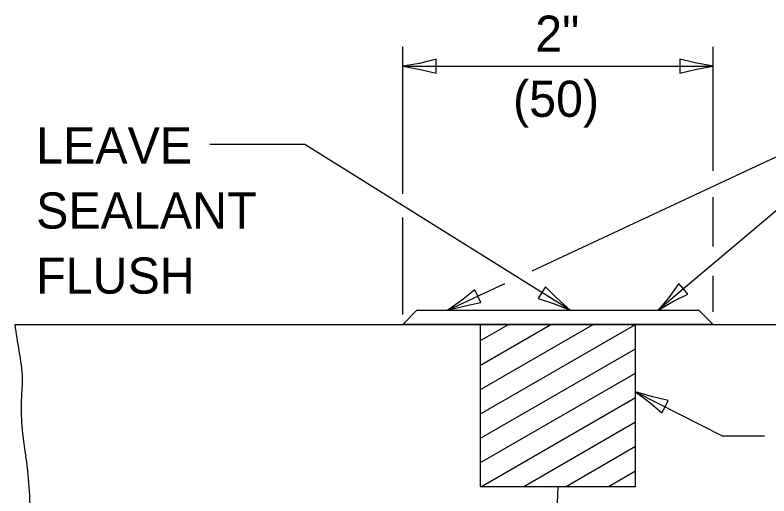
# Model space of a CAD drawing. Extents: x 2262616 to 2263246, y -3123503 to -3123103.
# Drawn here: x 2262795.2 to 2262858.7, y -3123212.3 to -3123171.7 of the extents above; entities that cross this region are included whole.
import ezdxf

# ---------------------------------------------------------------- set-up
doc = ezdxf.new("R2010")
doc.units = 0
for name, color, linetype in [('RD_Pr_Roadway_Dimensions', 7, 'Continuous'), ('RD_Pr_Roadway_Items', 7, 'Continuous'), ('RD_Pr_Roadway_Notes', 7, 'Continuous'), ('SH_General_Details', 7, 'Continuous')]:
    doc.layers.add(name, color=color, linetype=linetype)

msp = doc.modelspace()

# ---------------------------------------------------------------- linework, layer by layer
at = {"layer": 'RD_Pr_Roadway_Dimensions'}
for p, q in [((2262827.852, -3123186.809), (2262827.852, -3123174.417)), ((2262853.979, -3123184.858), (2262853.979, -3123174.417)), ((2262827.852, -3123176.042), (2262853.979, -3123176.042)), ((2262853.979, -3123191.252), (2262853.979, -3123187.087)), ((2262827.852, -3123196.982), (2262827.852, -3123188.797)), ((2262853.979, -3123196.761), (2262853.979, -3123193.723))]:
    msp.add_line(p, q, dxfattribs=at)
for points in [[(2262830.65, -3123176.627), (2262830.652, -3123176.042), (2262830.652, -3123175.456), (2262829.251, -3123175.8), (2262827.852, -3123176.042), (2262829.345, -3123176.313)], [(2262851.181, -3123175.456), (2262851.179, -3123176.042), (2262851.179, -3123176.627), (2262852.58, -3123176.284), (2262853.979, -3123176.042), (2262852.486, -3123175.77)]]:
    msp.add_lwpolyline(points, close=True, dxfattribs=at)
at = {"layer": 'RD_Pr_Roadway_Items'}
for p, q in [((2262795.193, -3123197.805), (2263014.898, -3123197.805)), ((2262834.384, -3123211.462), (2262834.384, -3123197.805)), ((2262834.384, -3123205.347), (2262847.447, -3123197.805)), ((2262834.384, -3123203.29), (2262843.885, -3123197.805)), ((2262834.384, -3123201.233), (2262840.322, -3123197.805)), ((2262834.384, -3123199.176), (2262836.759, -3123197.805)), ((2262847.447, -3123211.462), (2262847.447, -3123197.805)), ((2262834.384, -3123207.404), (2262847.447, -3123199.862)), ((2262834.384, -3123209.461), (2262847.447, -3123201.918)), ((2262834.481, -3123211.462), (2262847.447, -3123203.975)), ((2262838.043, -3123211.462), (2262847.447, -3123206.032)), ((2262841.606, -3123211.462), (2262847.447, -3123208.089)), ((2262845.168, -3123211.462), (2262847.447, -3123210.146)), ((2262834.384, -3123211.462), (2262847.447, -3123211.462))]:
    msp.add_line(p, q, dxfattribs=at)
msp.add_lwpolyline([(2262827.852, -3123197.805), (2262829.04, -3123196.617), (2262852.792, -3123196.617), (2262853.979, -3123197.805)], close=True, dxfattribs=at)
for points in [[(2262813.007, -3123251.246), (2262811.055, -3123249.599), (2262809.689, -3123248.643), (2262808.391, -3123247.687), (2262806.682, -3123246.593), (2262805.043, -3123245.09), (2262803.745, -3123243.928), (2262802.788, -3123242.972), (2262801.832, -3123241.947), (2262801.08, -3123240.854), (2262800.328, -3123239.692), (2262798.961, -3123236.618), (2262798.005, -3123232.519), (2262797.732, -3123228.009), (2262797.732, -3123223.705), (2262797.323, -3123219.4), (2262796.844, -3123215.984), (2262796.502, -3123213.319), (2262796.298, -3123210.45), (2262796.023, -3123208.331), (2262795.75, -3123205.735), (2262795.75, -3123203.959), (2262795.819, -3123202.388), (2262795.546, -3123200.065), (2262795.193, -3123197.805)], [(2262840.916, -3123211.462), (2262840.824, -3123213.37), (2262840.824, -3123214.91), (2262840.979, -3123216.295), (2262840.824, -3123217.99), (2262840.517, -3123219.222), (2262840.362, -3123220.762), (2262840.517, -3123222.919), (2262840.979, -3123225.074), (2262841.132, -3123226.307), (2262841.132, -3123227.538), (2262840.824, -3123229.233), (2262840.517, -3123231.389), (2262840.517, -3123233.236), (2262840.517, -3123234.315), (2262840.517, -3123234.777), (2262840.916, -3123236.995)]]:
    msp.add_spline(points, degree=3, dxfattribs=at)
at = {"layer": 'RD_Pr_Roadway_Notes'}
for p, q in [((2262838.744, -3123193.291), (2262871.451, -3123177.984)), ((2262871.451, -3123177.984), (2262849.345, -3123196.618)), ((2262819.589, -3123182.63), (2262811.599, -3123182.63)), ((2262841.933, -3123196.618), (2262819.589, -3123182.63)), ((2262831.635, -3123196.618), (2262836.442, -3123194.368)), ((2262847.447, -3123203.482), (2262854.737, -3123207.198)), ((2262854.737, -3123207.198), (2262858.319, -3123207.198))]:
    msp.add_line(p, q, dxfattribs=at)
for points in [[(2262839.872, -3123194.636), (2262839.56, -3123195.132), (2262839.249, -3123195.628), (2262840.619, -3123196.08), (2262841.933, -3123196.618), (2262840.812, -3123195.595)], [(2262851.862, -3123195.262), (2262851.486, -3123194.813), (2262851.109, -3123194.365), (2262850.259, -3123195.53), (2262849.345, -3123196.618), (2262850.662, -3123195.863)], [(2262834.417, -3123195.962), (2262834.17, -3123195.431), (2262833.922, -3123194.9), (2262832.799, -3123195.805), (2262831.635, -3123196.618), (2262833.102, -3123196.231)], [(2262849.675, -3123205.274), (2262849.942, -3123204.753), (2262850.208, -3123204.232), (2262848.804, -3123203.901), (2262847.447, -3123203.482), (2262848.654, -3123204.402)]]:
    msp.add_lwpolyline(points, close=True, dxfattribs=at)
at = {"layer": 'SH_General_Details'}
for p, q in [((2262829.04, -3123196.617), (2262827.852, -3123197.805)), ((2262829.04, -3123196.617), (2262852.792, -3123196.617)), ((2262852.792, -3123196.617), (2262853.979, -3123197.805))]:
    msp.add_line(p, q, dxfattribs=at)

# ---------------------------------------------------------------- texts
at = {"layer": 'RD_Pr_Roadway_Dimensions'}
for s, p in [('2"', (2262839.002, -3123174.823)), ('(50)', (2262837.134, -3123180.309))]:
    msp.add_text(s, height=3.048, dxfattribs=at).set_placement(p)
at = {"layer": 'RD_Pr_Roadway_Notes'}
for s, p in [('LEAVE', (2262796.965, -3123184.244)), ('SEALANT', (2262796.965, -3123189.731)), ('FLUSH', (2262796.965, -3123195.217))]:
    msp.add_text(s, height=3.048, dxfattribs=at).set_placement(p)

doc.saveas('drawing.dxf')
